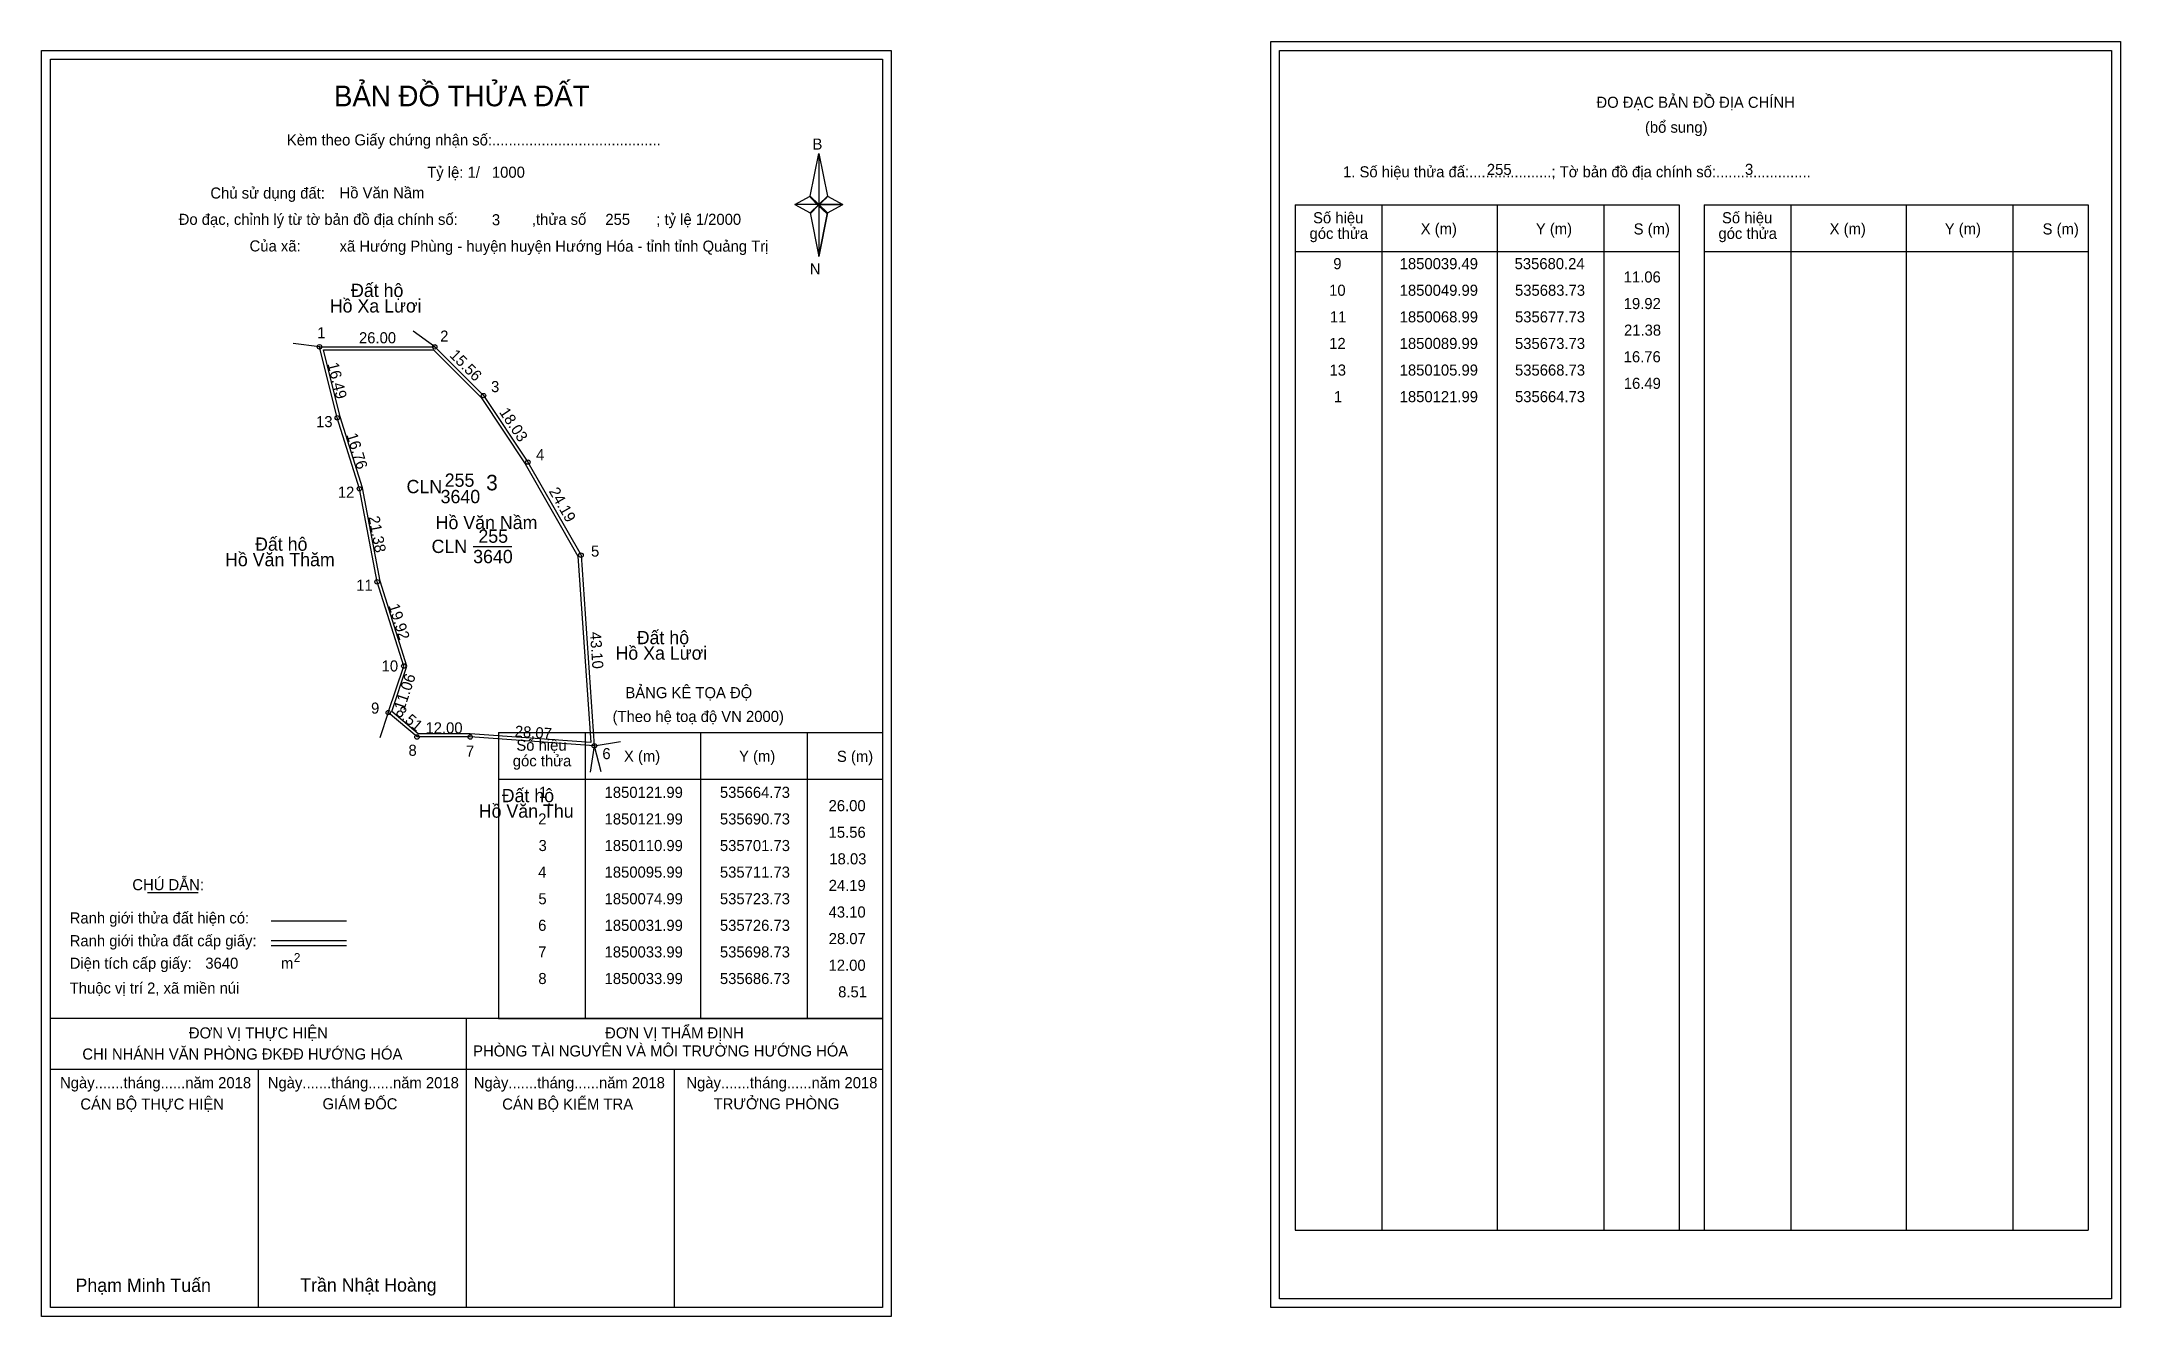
# Model space of a CAD drawing. Extents: x 535602 to 536071, y 1849903 to 1850191.
import ezdxf

# ---------------------------------------------------------------- set-up
doc = ezdxf.new("R2010")
doc.units = 0
for name, color, linetype in [('Level 1', 7, 'Continuous'), ('Level 10', 7, 'Continuous'), ('Level 11', 7, 'Continuous'), ('Level 13', 7, 'Continuous'), ('Level 2', 7, 'Continuous'), ('Level 27', 7, 'Continuous'), ('Level 3', 7, 'Continuous'), ('Level 36', 7, 'Continuous'), ('Level 4', 7, 'Continuous'), ('Level 49', 7, 'Continuous'), ('Level 5', 7, 'Continuous'), ('Level 53', 7, 'Continuous'), ('Level 55', 7, 'Continuous'), ('Level 6', 7, 'Continuous'), ('Level 63', 7, 'Continuous'), ('Level 7', 7, 'Continuous'), ('Level 9', 7, 'Continuous')]:
    doc.layers.add(name, color=color, linetype=linetype)

msp = doc.modelspace()

# ---------------------------------------------------------------- linework, layer by layer
at = {"layer": 'Level 1'}
for p, q in [((535881.35, 1850188.85), (535881.35, 1850188.85)), ((535604.03, 1850186.85), (535604.03, 1850186.85)), ((535775.45, 1850155.97), (535777.42, 1850165.61)), ((535777.42, 1850165.61), (535777.42, 1850154.09)), ((535777.42, 1850165.61), (535779.38, 1850155.97)), ((535772, 1850154.09), (535775.45, 1850155.97)), ((535775.45, 1850155.97), (535777.42, 1850154.09)), ((535777.27, 1850153.87), (535775.45, 1850155.75)), ((535779.24, 1850155.75), (535777.27, 1850153.87)), ((535777.27, 1850153.87), (535779.24, 1850155.75)), ((535779.38, 1850155.97), (535777.42, 1850154.09)), ((535777.42, 1850154.09), (535775.45, 1850152.25)), ((535777.27, 1850153.87), (535775.45, 1850152.03)), ((535775.45, 1850152.03), (535777.27, 1850153.87)), ((535775.45, 1850152.25), (535777.42, 1850142.39)), ((535779.24, 1850152.03), (535777.27, 1850153.87)), ((535777.42, 1850154.09), (535777.42, 1850142.39)), ((535777.42, 1850154.09), (535782.83, 1850154.09)), ((535777.42, 1850154.09), (535779.38, 1850152.25)), ((535779.38, 1850152.25), (535777.42, 1850142.39)), ((535779.38, 1850152.25), (535782.83, 1850154.09)), ((535884.88, 1850154), (535971.48, 1850154)), ((535904.47, 1849922.73), (535904.47, 1850154)), ((535930.54, 1849922.73), (535930.54, 1850154)), ((535954.52, 1850154), (535954.52, 1849922.73)), ((535971.48, 1850154), (535971.48, 1849922.73)), ((535977.14, 1850154), (536063.74, 1850154)), ((535996.73, 1849922.73), (535996.73, 1850154)), ((536022.8, 1849922.73), (536022.8, 1850154)), ((536046.77, 1850154), (536046.77, 1849922.73)), ((536063.74, 1850154), (536063.74, 1849922.73)), ((535884.88, 1850143.47), (535971.48, 1850143.47)), ((535977.14, 1850143.47), (536063.74, 1850143.47)), ((535705.12, 1850035.03), (535791.72, 1850035.03)), ((535724.71, 1849970.5), (535724.71, 1850035.03)), ((535750.78, 1849970.5), (535750.78, 1850035.03)), ((535774.75, 1850035.03), (535774.75, 1849970.5)), ((535705.12, 1850024.5), (535791.72, 1850024.5)), ((535625.94, 1849998.92), (535637.35, 1849998.92)), ((535653.81, 1849992.51), (535670.82, 1849992.51)), ((535653.81, 1849988.07), (535670.82, 1849988.07)), ((535653.81, 1849986.97), (535670.82, 1849986.97)), ((535710.85, 1849970.5), (535604.02, 1849970.5)), ((535791.72, 1849970.5), (535686.88, 1849970.5)), ((535697.87, 1849905.28), (535697.87, 1849970.5)), ((535705.12, 1849970.5), (535791.72, 1849970.5)), ((535791.72, 1849958.95), (535604.02, 1849958.95)), ((535650.95, 1849905.28), (535650.95, 1849958.95)), ((535744.8, 1849905.28), (535744.8, 1849958.95)), ((535884.88, 1849922.73), (536063.74, 1849922.73)), ((536069.05, 1849907.28), (536069.05, 1849907.28)), ((535791.72, 1849905.28), (535791.72, 1849905.28))]:
    msp.add_line(p, q, dxfattribs=at)
for points in [[(535775.45, 1850155.97), (535777.42, 1850165.61), (535777.42, 1850154.09)], [(535777.42, 1850154.09), (535779.38, 1850155.97), (535782.83, 1850154.09)], [(535772, 1850154.09), (535775.45, 1850152.25), (535777.42, 1850154.09)], [(535777.42, 1850154.09), (535777.42, 1850142.39), (535779.38, 1850152.25)]]:
    msp.add_lwpolyline(points, close=True, dxfattribs=at)
at = {"layer": 'Level 10'}
for points in [[(535664.73, 1850121.99), (535690.73, 1850121.99), (535701.73, 1850110.99), (535711.73, 1850095.99), (535723.73, 1850074.99), (535726.73, 1850031.99), (535698.73, 1850033.99), (535686.73, 1850033.99), (535680.24, 1850039.49), (535683.73, 1850049.99), (535677.73, 1850068.99), (535673.73, 1850089.99), (535668.73, 1850105.99)], [(535665.63, 1850121.29), (535690.44, 1850121.29), (535701.19, 1850110.54), (535711.13, 1850095.62), (535723.04, 1850074.78), (535725.98, 1850032.75), (535698.75, 1850034.69), (535686.99, 1850034.69), (535681.05, 1850039.72), (535684.47, 1850049.98), (535678.41, 1850069.16), (535674.41, 1850090.16), (535669.4, 1850106.18)]]:
    msp.add_lwpolyline(points, close=True, dxfattribs=at)
at = {"layer": 'Level 11'}
for centre in [(535664.73, 1850121.99), (535664.73, 1850121.99), (535690.73, 1850121.99), (535701.73, 1850110.99), (535668.73, 1850105.99), (535711.73, 1850095.99), (535673.73, 1850089.99), (535723.73, 1850074.99), (535677.73, 1850068.99), (535683.73, 1850049.99), (535680.24, 1850039.49), (535686.73, 1850033.99), (535698.73, 1850033.99), (535726.73, 1850031.99)]:
    msp.add_circle(centre, 0.5, dxfattribs=at)
at = {"layer": 'Level 27'}
for p, q in [((535664.73, 1850121.99), (535658.78, 1850122.73)), ((535690.73, 1850121.99), (535685.88, 1850125.52)), ((535680.24, 1850039.49), (535678.34, 1850033.8)), ((535726.73, 1850031.99), (535725.8, 1850026.06)), ((535726.73, 1850031.99), (535732.65, 1850032.98)), ((535726.73, 1850031.99), (535728.18, 1850026.17))]:
    msp.add_line(p, q, dxfattribs=at)
at = {"layer": 'Level 3'}
for p, q in [((535884.88, 1850154), (535884.88, 1849922.73)), ((535977.14, 1850154), (535977.14, 1849922.73)), ((535705.12, 1850035.03), (535705.12, 1849970.5))]:
    msp.add_line(p, q, dxfattribs=at)
at = {"layer": 'Level 63'}
for points in [[(535602.02, 1850188.85), (535793.72, 1850188.85), (535793.72, 1849903.28), (535602.02, 1849903.28)], [(535879.35, 1850190.85), (536071.05, 1850190.85), (536071.05, 1849905.28), (535879.35, 1849905.28)], [(535881.35, 1850188.85), (536069.05, 1850188.85), (536069.05, 1849907.28), (535881.35, 1849907.28)], [(535604.02, 1850186.85), (535791.72, 1850186.85), (535791.72, 1849905.28), (535604.02, 1849905.28)]]:
    msp.add_lwpolyline(points, close=True, dxfattribs=at)
at = {"layer": 'Level 9'}
msp.add_line((535699.4, 1850076.99), (535708.11, 1850076.99), dxfattribs=at)

# ---------------------------------------------------------------- texts
at = {"layer": 'Level 1'}
for s, height, p in [('BẢN ĐỒ THỬA ĐẤT', 4.6657, (535667.99, 1850176.26)), ('ĐO ĐẠC BẢN ĐỒ ĐỊA CHÍNH', 2.5, (535952.83, 1850175.91)), ('Kèm theo Giấy chứng nhận số:.........................................', 2.5, (535657.37, 1850167.43)), ('(bổ sung)', 2.5, (535963.77, 1850170.29)), ('B', 2.5, (535775.96, 1850166.49)), ('1. Số hiệu thửa đấ:....................; Tờ bản đồ địa chính số:.......................', 2.5, (535895.66, 1850160.23)), ('Chủ sử dụng đất:', 2.5, (535640.11, 1850155.44)), ('Đo đạc, chỉnh lý từ tờ bản đồ địa chính số:                  ,thửa số                 ; tỷ lệ 1/2000', 2.5, (535632.96, 1850149.51)), ('Số hiệu', 2.5, (535888.9, 1850149.87)), ('Số hiệu', 2.5, (535981.16, 1850149.87)), ('Của xã:', 2.5, (535648.95, 1850143.51)), ('góc thửa', 2.5, (535888.1, 1850146.34)), ('X (m)', 2.5, (535913.18, 1850147.39)), ('Y (m)', 2.5, (535939.16, 1850147.39)), ('S (m)', 2.5, (535961.23, 1850147.34)), ('góc thửa', 2.5, (535980.36, 1850146.34)), ('X (m)', 2.5, (536005.44, 1850147.39)), ('Y (m)', 2.5, (536031.41, 1850147.39)), ('S (m)', 2.5, (536053.49, 1850147.34)), ('N', 2.5, (535775.36, 1850138.32)), ('BẢNG KÊ TỌA ĐỘ', 2.5, (535733.75, 1850042.73)), ('(Theo hệ toạ độ VN 2000)', 2.5, (535730.85, 1850037.37)), ('Số hiệu', 2.5, (535709.14, 1850030.89)), ('góc thửa', 2.5, (535708.34, 1850027.36)), ('X (m)', 2.5, (535733.42, 1850028.42)), ('Y (m)', 2.5, (535759.39, 1850028.42)), ('S (m)', 2.5, (535781.47, 1850028.37)), ('CHÚ DẪN:', 2.5, (535622.5, 1849999.42)), ('Ranh giới thửa đất hiện có:', 2.5, (535608.37, 1849991.92)), ('Ranh giới thửa đất cấp giấy:', 2.5, (535608.37, 1849986.78)), ('Diện tích cấp giấy:', 2.5, (535608.37, 1849981.7)), ('m', 2.5, (535656.03, 1849981.72)), ('2', 2, (535658.93, 1849983.23)), ('Thuộc vị trí 2, xã miền núi', 2.5, (535608.37, 1849976.1)), ('ĐƠN VỊ THỰC HIỆN', 2.5, (535635.26, 1849965.98)), ('ĐƠN VỊ THẨM ĐỊNH', 2.5, (535729.16, 1849965.98)), ('CHI NHÁNH VĂN PHÒNG ĐKĐĐ HƯỚNG HÓA', 2.5, (535611.22, 1849961.22)), ('PHÒNG TÀI NGUYÊN VÀ MÔI TRƯỜNG HƯỚNG HÓA', 2.5, (535699.39, 1849961.91)), ('Ngày.......tháng......năm 2018', 2.5, (535606.19, 1849954.75)), ('Ngày.......tháng......năm 2018', 2.5, (535653.06, 1849954.75)), ('Ngày.......tháng......năm 2018', 2.5, (535699.54, 1849954.75)), ('Ngày.......tháng......năm 2018', 2.5, (535747.5, 1849954.75)), ('CÁN BỘ THỰC HIỆN', 2.5, (535610.77, 1849949.93)), ('GIÁM ĐỐC', 2.5, (535665.41, 1849949.99)), ('CÁN BỘ KIỂM TRA', 2.5, (535705.95, 1849949.93)), ('TRƯỞNG PHÒNG', 2.5, (535753.64, 1849949.99)), ('Phạm Minh Tuấn', 3, (535609.68, 1849908.82)), ('Trần Nhật Hoàng', 3, (535660.38, 1849908.87))]:
    msp.add_text(s, height=height, dxfattribs=at).set_placement(p)
at = {"layer": 'Level 11'}
msp.add_text('Tỷ lệ: 1/', height=2.5, dxfattribs=at).set_placement((535689.03, 1850160.12))
at = {"layer": 'Level 13'}
for s, p in [('255', (535700.58, 1850077.79)), ('CLN', (535690.01, 1850075.49)), ('3640', (535699.4, 1850073.19))]:
    msp.add_text(s, height=3, dxfattribs=at).set_placement(p)
at = {"layer": 'Level 2'}
msp.add_text('Hồ Văn Nầm', height=3, dxfattribs=at).set_placement((535690.93, 1850080.87))
at = {"layer": 'Level 3'}
msp.add_text('CLN', height=3, dxfattribs=at).set_placement((535684.37, 1850088.98))
at = {"layer": 'Level 36'}
for s, p in [('Đất hộ', (535671.84, 1850133.24)), ('Hồ Xa Lươi', (535667.05, 1850129.74)), ('Hồ Văn Thăm', (535643.42, 1850072.5)), ('Đất hộ', (535650.19, 1850076)), ('Đất hộ', (535736.3, 1850054.92)), ('Hồ Xa Lươi', (535731.51, 1850051.42)), ('Hồ Văn Thu', (535700.66, 1850015.78)), ('Đất hộ', (535705.84, 1850019.28))]:
    msp.add_text(s, height=3, dxfattribs=at).set_placement(p)
at = {"layer": 'Level 4'}
msp.add_text('255', height=3, dxfattribs=at).set_placement((535692.98, 1850090.42))
at = {"layer": 'Level 49'}
for s, rotation, p in [('26.00', 360, (535673.64, 1850122.79)), ('16.49', 284.0362, (535666.52, 1850118.14)), ('15.56', 315, (535693.91, 1850119.94)), ('18.03', 303.6901, (535705.18, 1850107.26)), ('16.76', 287.354, (535670.78, 1850102.13)), ('24.19', 299.7449, (535716.4, 1850089.43)), ('21.38', 280.7843, (535675.76, 1850083.62)), ('19.92', 287.5256, (535680.26, 1850063.62)), ('43.10', 273.9909, (535725.74, 1850057.63)), ('11.06', 71.6142, (535683.83, 1850039.82)), ('8.51', 319.7201, (535681.71, 1850039.29)), ('12.00', 360, (535688.64, 1850034.79)), ('28.07', 355.9144, (535708.72, 1850034.08))]:
    msp.add_text(s, height=2.5, rotation=rotation, dxfattribs=at).set_placement(p)
at = {"layer": 'Level 5'}
msp.add_text('3640', height=3, dxfattribs=at).set_placement((535692.05, 1850086.72))
at = {"layer": 'Level 53'}
for s, p in [('9', (535893.46, 1850139.51)), ('1850039.49', (535908.44, 1850139.51)), ('535680.24', (535934.37, 1850139.51)), ('11.06', (535958.98, 1850136.51)), ('10', (535892.52, 1850133.51)), ('1850049.99', (535908.44, 1850133.51)), ('535683.73', (535934.46, 1850133.51)), ('19.92', (535958.99, 1850130.51)), ('11', (535892.68, 1850127.51)), ('1850068.99', (535908.44, 1850127.51)), ('535677.73', (535934.46, 1850127.51)), ('21.38', (535959.05, 1850124.51)), ('12', (535892.53, 1850121.51)), ('1850089.99', (535908.44, 1850121.51)), ('535673.73', (535934.46, 1850121.51)), ('13', (535892.61, 1850115.51)), ('1850105.99', (535908.44, 1850115.51)), ('535668.73', (535934.46, 1850115.51)), ('16.76', (535958.98, 1850118.51)), ('16.49', (535959, 1850112.51)), ('1', (535893.6, 1850109.51)), ('1850121.99', (535908.44, 1850109.51)), ('535664.73', (535934.46, 1850109.51)), ('1', (535714.22, 1850020.25)), ('1850121.99', (535729.05, 1850020.25)), ('535664.73', (535755.07, 1850020.25)), ('26.00', (535779.59, 1850017.25)), ('2', (535714.07, 1850014.25)), ('1850121.99', (535729.05, 1850014.25)), ('535690.73', (535755.07, 1850014.25)), ('3', (535714.15, 1850008.25)), ('1850110.99', (535729.05, 1850008.25)), ('535701.73', (535755.07, 1850008.25)), ('15.56', (535779.6, 1850011.25)), ('18.03', (535779.76, 1850005.25)), ('4', (535714.06, 1850002.25)), ('1850095.99', (535729.05, 1850002.25)), ('535711.73', (535755.07, 1850002.25)), ('24.19', (535779.61, 1849999.25)), ('5', (535714.11, 1849996.25)), ('1850074.99', (535729.05, 1849996.25)), ('535723.73', (535755.07, 1849996.25)), ('43.10', (535779.59, 1849993.25)), ('6', (535714.06, 1849990.25)), ('1850031.99', (535729.05, 1849990.25)), ('535726.73', (535755.07, 1849990.25)), ('7', (535714.07, 1849984.25)), ('1850033.99', (535729.05, 1849984.25)), ('535698.73', (535755.07, 1849984.25)), ('28.07', (535779.62, 1849987.25)), ('12.00', (535779.59, 1849981.25)), ('8', (535714.1, 1849978.25)), ('1850033.99', (535729.05, 1849978.25)), ('535686.73', (535755.07, 1849978.25)), ('8.51', (535781.75, 1849975.25))]:
    msp.add_text(s, height=2.5, dxfattribs=at).set_placement(p)
at = {"layer": 'Level 55'}
for s, height, p in [('1', 0.4, (535664.62, 1850121.99)), ('2', 0.4, (535690.59, 1850121.99)), ('254', 0.11, (535664.61, 1850121.88)), ('0', 0.11, (535664.69, 1850121.88)), ('0', 0.11, (535664.69, 1850121.88)), ('256', 0.11, (535690.61, 1850121.88)), ('256', 0.11, (535690.61, 1850121.88)), ('0', 0.11, (535690.69, 1850121.88)), ('0', 0.11, (535690.69, 1850121.88)), ('256', 0.11, (535701.61, 1850110.88)), ('256', 0.11, (535701.61, 1850110.88)), ('3', 0.4, (535701.61, 1850110.99)), ('13', 0.4, (535668.46, 1850105.99)), ('254', 0.11, (535668.61, 1850105.88)), ('4', 0.4, (535711.59, 1850095.99)), ('256', 0.11, (535711.61, 1850095.88)), ('256', 0.11, (535711.61, 1850095.88)), ('12', 0.4, (535673.45, 1850089.99)), ('254', 0.11, (535673.61, 1850089.88)), ('5', 0.4, (535723.6, 1850074.99)), ('256', 0.11, (535723.61, 1850074.88)), ('256', 0.11, (535723.61, 1850074.88)), ('11', 0.4, (535677.47, 1850068.99)), ('254', 0.11, (535677.61, 1850068.88)), ('10', 0.4, (535683.45, 1850049.99)), ('254', 0.11, (535683.61, 1850049.88)), ('9', 0.4, (535680.1, 1850039.49)), ('254', 0.11, (535680.12, 1850039.38)), ('0', 0.11, (535680.2, 1850039.38)), ('8', 0.4, (535686.6, 1850033.99)), ('0', 0.11, (535686.69, 1850033.88)), ('7', 0.4, (535698.6, 1850033.99)), ('0', 0.11, (535698.69, 1850033.88)), ('6', 0.4, (535726.59, 1850031.99)), ('256', 0.11, (535726.61, 1850031.88)), ('256', 0.11, (535726.61, 1850031.88)), ('0', 0.11, (535726.69, 1850031.88))]:
    msp.add_text(s, height=height, dxfattribs=at).set_placement(p)
at = {"layer": 'Level 6'}
for s, p in [('1000', (535703.63, 1850160.14)), ('255', (535928.11, 1850160.77)), ('3', (535986.35, 1850160.79)), ('Hồ Văn Nầm', (535669.25, 1850155.5)), ('3', (535703.63, 1850149.42)), ('255', (535729.22, 1850149.5)), ('xã Hướng Phùng - huyện huyện Hướng Hóa - tỉnh tỉnh Quảng Trị', (535669.26, 1850143.46)), ('3640', (535638.97, 1849981.71))]:
    msp.add_text(s, height=2.5, dxfattribs=at).set_placement(p)
at = {"layer": 'Level 7'}
msp.add_text('3', height=3.5, dxfattribs=at).set_placement((535702.34, 1850089.62))
at = {"layer": 'Level 9'}
for s, p in [('1', (535664.23, 1850123.93)), ('2', (535691.96, 1850123.17)), ('3', (535703.43, 1850111.77)), ('13', (535663.96, 1850103.87)), ('4', (535713.59, 1850096.42)), ('12', (535668.86, 1850087.96)), ('5', (535725.99, 1850074.67)), ('11', (535673.01, 1850066.96)), ('10', (535678.75, 1850048.76)), ('9', (535676.36, 1850039.25)), ('8', (535684.81, 1850029.74)), ('7', (535697.78, 1850029.54)), ('6', (535728.55, 1850028.98))]:
    msp.add_text(s, height=2.5, dxfattribs=at).set_placement(p)

doc.saveas('drawing.dxf')
